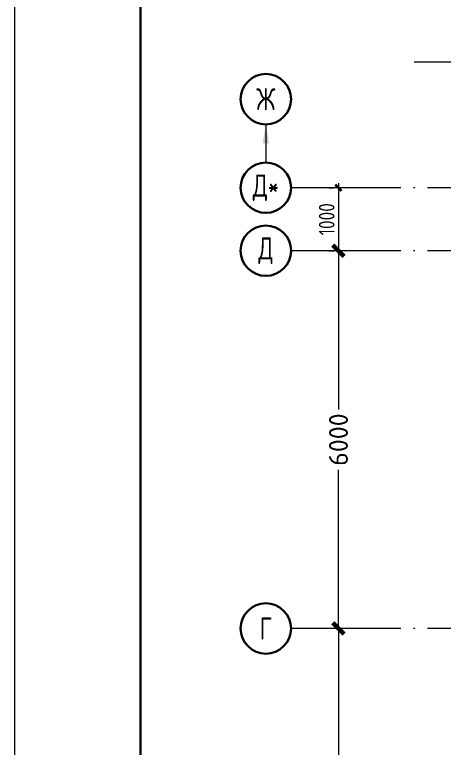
# Model space of a CAD drawing. Extents: x -965262 to 1142518, y -357520 to 71675.
# Drawn here: x 631218 to 638030, y -198251 to -186613 of the extents above; entities that cross this region are included whole.
import ezdxf

# ---------------------------------------------------------------- set-up
doc = ezdxf.new("R2010")
doc.units = 0
doc.header["$LTSCALE"] = 10
doc.linetypes.add('DOTE', pattern=[2.42, 2, -0.2, 0.02, -0.2])
doc.layers.get('0').update_dxf_attribs({"linetype": 'CONTINUOUS', "lineweight": 30})
doc.layers.get('Defpoints').update_dxf_attribs({"linetype": 'CONTINUOUS'})
doc.layers.add('DOTE', color=7, linetype='DOTE', lineweight=9)
doc.styles.add('GOST 2.304', font='isocpeur.ttf', dxfattribs={"width": 0.75, "height": 250})
doc.styles.get("Standard").update_dxf_attribs({"font": 'isocpeur.ttf', "height": 300})
doc.styles.add('ГОСТ 2м', font='isocpeur.ttf', dxfattribs={"width": 0.8, "height": 250})
doc.dimstyles.get("Standard").update_dxf_attribs({"dimscale": 100, "dimtxt": 300, "dimasz": 1.8, "dimexe": 1.8, "dimexo": 0.625, "dimgap": 0.9, "dimtad": 0, "dimdec": 0, "dimzin": 0, "dimdsep": 46, "dimtxsty": 'Standard', "dimblk": 'ARCHTICK', "dimcen": 0.9, "dimclrd": 256, "dimclre": 256, "dimclrt": 256, "dimadec": 0, "dimazin": 0, "dimtfac": 1, "dimtdec": 0, "dimtofl": 0, "dimtmove": 0, "dimatfit": 3, "dimfxl": 1, "dimtolj": 1, "dimtzin": 0, "dimlwd": 15, "dimlwe": 15, "dimarcsym": 0})
doc.dimstyles.new('ГОСТ 2м', dxfattribs={"dimtxt": 250, "dimasz": 100, "dimexe": 75, "dimexo": 150, "dimgap": 62.5, "dimtad": 1, "dimdec": 0, "dimtxsty": 'ГОСТ 2м', "dimblk": 'ARCHTICK', "dimcen": 150, "dimdle": 75, "dimclrd": 256, "dimclre": 256, "dimclrt": 256, "dimadec": 0, "dimazin": 0, "dimtfac": 1, "dimtdec": 0, "dimtmove": 0, "dimatfit": 3, "dimldrblk": 'OBLIQUE', "dimfxl": 1, "dimlwd": 15, "dimlwe": 15, "dimarcsym": 0})

# ---------------------------------------------------------------- blocks, each defined once
blk = doc.blocks.new('_ArchTick')
at = {"color": 0, "linetype": 'ByBlock', "lineweight": 0, "const_width": 0.4}
blk.add_lwpolyline([(-0.5, -0.5), (0.5, 0.5)], dxfattribs=at)
blk = doc.blocks.new('*D570')
at = {"lineweight": 15, "transparency": 16777216}
for p, q in [((636301, -196363), (636183, -196363)), ((636363, -196363), (636363, -198883)), ((636363, -202363), (636363, -199843)), ((636301, -202363), (636183, -202363))]:
    blk.add_line(p, q, dxfattribs=at)
at = {"layer": 'Defpoints', "color": 0, "lineweight": 15, "transparency": 16777216}
for p in [(636363, -196363), (636363, -196363), (636363, -202363, 1451)]:
    blk.add_point(p, dxfattribs=at)
at = {"lineweight": 15, "transparency": 16777216, "xscale": 180, "yscale": 180, "zscale": 180}
for p, rotation in [((636363, -196363), 90), ((636363, -202363), 270)]:
    blk.add_blockref('_ArchTick', p, dxfattribs=dict(at, rotation=rotation))
at = {"lineweight": 15, "transparency": 16777216, "insert": (636363, -199363), "char_height": 300, "attachment_point": 5, "rotation": 90}
blk.add_mtext('\\A1;6000', dxfattribs=at)
blk = doc.blocks.new('*D571')
at = {"lineweight": 15, "transparency": 16777216}
for p, q in [((636301, -190363), (636183, -190363)), ((636363, -190363), (636363, -192883)), ((636363, -196363), (636363, -193843)), ((636301, -196363), (636183, -196363))]:
    blk.add_line(p, q, dxfattribs=at)
at = {"layer": 'Defpoints', "color": 0, "lineweight": 15, "transparency": 16777216}
for p in [(636363, -190363), (636363, -190363), (636363, -196363, 1451)]:
    blk.add_point(p, dxfattribs=at)
at = {"lineweight": 15, "transparency": 16777216, "xscale": 180, "yscale": 180, "zscale": 180}
for p, rotation in [((636363, -190363), 90), ((636363, -196363), 270)]:
    blk.add_blockref('_ArchTick', p, dxfattribs=dict(at, rotation=rotation))
at = {"lineweight": 15, "transparency": 16777216, "insert": (636363, -193363), "char_height": 300, "attachment_point": 5, "rotation": 90}
blk.add_mtext('\\A1;6000', dxfattribs=at)
blk = doc.blocks.new('*D578')
at = {"lineweight": 15, "transparency": 16777216}
for p, q in [((636363, -189288), (636363, -190438)), ((636213, -189363), (636288, -189363)), ((636213, -190363), (636288, -190363))]:
    blk.add_line(p, q, dxfattribs=at)
at = {"layer": 'Defpoints', "color": 0, "lineweight": 15, "transparency": 16777216}
for p in [(636363, -189363, 0), (636363, -190363, 0), (636363, -190363)]:
    blk.add_point(p, dxfattribs=at)
at = {"lineweight": 15, "transparency": 16777216, "xscale": 100, "yscale": 100, "zscale": 100}
for p, rotation in [((636363, -189363), 90), ((636363, -190363), 270)]:
    blk.add_blockref('_ArchTick', p, dxfattribs=dict(at, rotation=rotation))
at = {"lineweight": 15, "transparency": 16777216, "insert": (636176, -189863), "char_height": 250, "attachment_point": 5, "rotation": 90, "style": 'ГОСТ 2м'}
blk.add_mtext('1000', dxfattribs=at)
blk = doc.blocks.new('_Oblique')
at = {"color": 0, "linetype": 'ByBlock', "lineweight": -2}
blk.add_line((-0.5, -0.5), (0.5, 0.5), dxfattribs=at)

msp = doc.modelspace()

# ---------------------------------------------------------------- linework, layer by layer
at = {"color": 5, "lineweight": 15, "ltscale": 10, "extrusion": (-1.22465e-16, -1, 0)}
msp.add_line((637565, -187363.4, 8350.5), (662620.6, -187363.4, 8350.5), dxfattribs=at)
at = {"lineweight": 15, "elevation": 9801.8}
msp.add_lwpolyline([(690667.6, -240087.8), (690667.6, -155987.8), (631217.6, -155987.8), (631217.6, -240087.8)], close=True, dxfattribs=at)
at = {"elevation": 9801.8}
msp.add_lwpolyline([(690167.6, -239587.8), (690167.6, -156487.8), (633217.6, -156487.8), (633217.6, -239587.8)], close=True, dxfattribs=at)
at = {"layer": 'DOTE', "linetype": 'Continuous', "lineweight": 15, "ltscale": 100}
msp.add_line((635208.9, -188355.6, 8350.5), (635208.9, -188963.1, 8350.5), dxfattribs=at)
at = {"layer": 'DOTE', "ltscale": 100}
for p, q in [((688176.2, -189363.1, 10706.1), (635608.9, -189363.1, 11645)), ((688176.2, -190363.1, 10706.1), (635608.9, -190363.1, 11627.1)), ((688176.2, -196363.1, 10706.1), (635608.9, -196363.1, 8346.5))]:
    msp.add_line(p, q, dxfattribs=at)
at = {"layer": 'DOTE', "linetype": 'Continuous', "lineweight": 30}
for centre in [(635208.9, -187955.6, 8350.5), (635208.9, -189363.1, 8350.5), (635208.9, -190363.1, 8350.5), (635208.9, -196363.1, 8350.5)]:
    msp.add_circle(centre, 400, dxfattribs=at)
at = {"layer": 'DOTE', "linetype": 'Continuous', "lineweight": 15, "ltscale": 100}
msp.add_solid([(635208.9, -188355.6, 8350.5), (635158.6, -188656, 8350.5), (635259.2, -188656, 8350.5)], dxfattribs=at)

# ---------------------------------------------------------------- texts
at = {"layer": 'DOTE', "linetype": 'Continuous', "lineweight": 30, "ltscale": 100, "char_height": 350, "width": 800, "attachment_point": 5, "style": 'GOST 2.304'}
for s, insert in [('Ж', (635208.9, -187955.6, 8350.5)), ('Д*', (635208.9, -189363.1, 8350.5)), ('Д', (635208.9, -190363.1, 8350.5)), ('Г', (635208.9, -196363.1, 8350.5))]:
    msp.add_mtext(s, dxfattribs=dict(at, insert=insert))

# ---------------------------------------------------------------- dimensions: what is measured, and where the dimension line sits
at = {"lineweight": 15}
for base, p1, p2, dimstyle, picture, middle in [((636363.2, -190363.1, 8350.5), (636363.2, -189363.1, 8350.5), (636363.2, -190363.1, 8350.5), 'ГОСТ 2м', '*D578', (636175.7, -189863.1, 8350.5)), ((636363.2, -190363.1, 8350.5), (636363.2, -196363.1, 9801.8), (636363.2, -190363.1, 8350.5), 'Standard', '*D571', (636363.2, -193363.1, 8350.5)), ((636363.2, -196363.1, 8350.5), (636363.2, -202363.1, 9801.8), (636363.2, -196363.1, 8350.5), 'Standard', '*D570', (636363.2, -199363.1, 8350.5))]:
    dim = msp.add_linear_dim(base=base, p1=p1, p2=p2, angle=90, dimstyle=dimstyle, dxfattribs=at)
    dim.commit()
    dim.dimension.update_dxf_attribs({"geometry": picture, "text_midpoint": middle})

doc.saveas('drawing.dxf')
